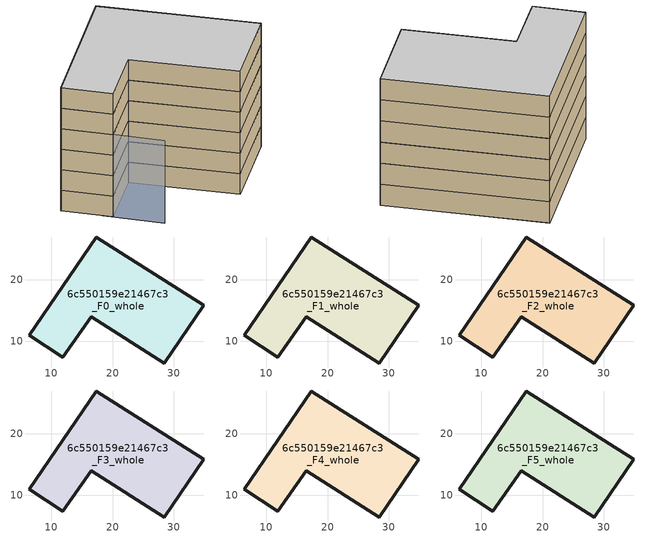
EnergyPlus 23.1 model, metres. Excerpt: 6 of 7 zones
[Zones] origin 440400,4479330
6c550159e21467c3_F0_whole
 floor ground (EU_floor_Construction): 28.43,6.43 34.88,15.86 17.34,27 6.41,10.99 11.89,7.33 16.54,14 z0
 wall outside (EU_wall_Construction): 11.89,7.33 6.41,10.99 17.34,27 34.88,15.86 28.43,6.43 16.54,14 11.89,7.33 z0:3
6c550159e21467c3_F1_whole
 floor to 6c550159e21467c3_F0_whole (EU_floor_Construction): 28.43,6.43 34.88,15.86 17.34,27 6.41,10.99 11.89,7.33 16.54,14 z3
 wall outside (EU_wall_Construction): 11.89,7.33 6.41,10.99 17.34,27 34.88,15.86 28.43,6.43 16.54,14 11.89,7.33 z3:6
6c550159e21467c3_F2_whole
 floor to 6c550159e21467c3_F1_whole (EU_floor_Construction): 28.43,6.43 34.88,15.86 17.34,27 6.41,10.99 11.89,7.33 16.54,14 z6
 wall outside (EU_wall_Construction): 11.89,7.33 6.41,10.99 17.34,27 34.88,15.86 28.43,6.43 16.54,14 11.89,7.33 z6:9
6c550159e21467c3_F3_whole
 floor to 6c550159e21467c3_F2_whole (EU_floor_Construction): 28.43,6.43 34.88,15.86 17.34,27 6.41,10.99 11.89,7.33 16.54,14 z9
 wall outside (EU_wall_Construction): 11.89,7.33 6.41,10.99 17.34,27 34.88,15.86 28.43,6.43 16.54,14 11.89,7.33 z9:12
6c550159e21467c3_F4_whole
 floor to 6c550159e21467c3_F3_whole (EU_floor_Construction): 28.43,6.43 34.88,15.86 17.34,27 6.41,10.99 11.89,7.33 16.54,14 z12
 wall outside (EU_wall_Construction): 11.89,7.33 6.41,10.99 17.34,27 34.88,15.86 28.43,6.43 16.54,14 11.89,7.33 z12:15
6c550159e21467c3_F5_whole
 floor to 6c550159e21467c3_F4_whole (EU_floor_Construction): 28.43,6.43 34.88,15.86 17.34,27 6.41,10.99 11.89,7.33 16.54,14 z15
 wall outside (EU_wall_Construction): 11.89,7.33 6.41,10.99 17.34,27 34.88,15.86 28.43,6.43 16.54,14 11.89,7.33 z15:18
 ceiling to 6c550159e21467c3_F6_whole (EU_floor_Construction): 34.88,15.86 28.43,6.43 16.54,14 11.89,7.33 6.41,10.99 17.34,27 z18
shading: 10.79,8.08 17.31,3.68 z0:12
[Building]
EU S2 Campaign: North Axis=0; Terrain=City; Solar Distribution=FullExterior
[Site:Location]
Madrid: Latitude=40.5; Longitude=-3.5; Time Zone=1; Elevation=609
[SizingPeriod:WeatherFileDays]
AnnualSizingPeriod: Begin Month=1; Begin Day of Month=1; End Month=12; End Day of Month=31; Day of Week for Start Day=Monday; Use Weather File Daylight Saving Period=No; Use Weather File Rain and Snow Indicators=No
[MATERIAL]
EU_InternalMass_Material: Roughness=MediumRough; Thickness=0.1; Conductivity=1; Density=1800; Specific Heat=900; Thermal Absorptance=0.9; Solar Absorptance=0.7; Visible Absorptance=0.7
[MATERIAL:NOMASS] Roughness=MediumRough; Thermal Absorptance=0.9; Solar Absorptance=0.7; Visible Absorptance=0.7
Name | Thermal Resistance
EU_wall_NoMass | 1.60022
EU_floor_NoMass | 0.470652
[CONSTRUCTION]
EU_wall_Construction: EU_wall_NoMass
EU_floor_Construction: EU_floor_NoMass
EU_InternalMass_Construction: EU_InternalMass_Material
[ZONE] Type=1; Multiplier=1; Ceiling Height=autocalculate; Floor Area=autocalculate; Part of Total Floor Area=Yes
Name | Volume
6c550159e21467c3_F0_whole | 870.961
6c550159e21467c3_F1_whole; 6c550159e21467c3_F2_whole; 6c550159e21467c3_F3_whole; 6c550159e21467c3_F4_whole; 6c550159e21467c3_F5_whole | 870.96
[INTERNALMASS] Construction=EU_InternalMass_Construction; Surface Area=290.32
Name | Zone or ZoneList
6c550159e21467c3_F0_whole_EU_InternalMass | 6c550159e21467c3_F0_whole
6c550159e21467c3_F1_whole_EU_InternalMass | 6c550159e21467c3_F1_whole
6c550159e21467c3_F2_whole_EU_InternalMass | 6c550159e21467c3_F2_whole
6c550159e21467c3_F3_whole_EU_InternalMass | 6c550159e21467c3_F3_whole
6c550159e21467c3_F4_whole_EU_InternalMass | 6c550159e21467c3_F4_whole
6c550159e21467c3_F5_whole_EU_InternalMass | 6c550159e21467c3_F5_whole
[OTHEREQUIPMENT] Fuel Type=Electricity; Design Level Calculation Method=Watts/Area; Power per Zone Floor Area=1; Fraction Latent=0; Fraction Radiant=0; Fraction Lost=0; Carbon Dioxide Generation Rate=0; EndUse Subcategory=EU_Step8_InternalGains
Name | Zone or ZoneList or Space or SpaceList | Schedule
EU_Step8_InternalGain_6c550159e21467c3_F0_whole_f000 | 6c550159e21467c3_F0_whole | EU_Step8_GainSchedule_6c550159e21467c3_F0_whole_f000
EU_Step8_InternalGain_6c550159e21467c3_F1_whole_f000 | 6c550159e21467c3_F1_whole | EU_Step8_GainSchedule_6c550159e21467c3_F1_whole_f000
EU_Step8_InternalGain_6c550159e21467c3_F2_whole_f000 | 6c550159e21467c3_F2_whole | EU_Step8_GainSchedule_6c550159e21467c3_F2_whole_f000
EU_Step8_InternalGain_6c550159e21467c3_F3_whole_f000 | 6c550159e21467c3_F3_whole | EU_Step8_GainSchedule_6c550159e21467c3_F3_whole_f000
EU_Step8_InternalGain_6c550159e21467c3_F4_whole_f000 | 6c550159e21467c3_F4_whole | EU_Step8_GainSchedule_6c550159e21467c3_F4_whole_f000
EU_Step8_InternalGain_6c550159e21467c3_F5_whole_f000 | 6c550159e21467c3_F5_whole | EU_Step8_GainSchedule_6c550159e21467c3_F5_whole_f000
[ZONEVENTILATION:DESIGNFLOWRATE] Schedule=EU_AlwaysOn; Design Flow Rate Calculation Method=AirChanges/Hour; Air Changes per Hour=0.480704; Ventilation Type=Natural; Fan Pressure Rise=0; Fan Total Efficiency=1; Constant Term Coefficient=1; Temperature Term Coefficient=0; Velocity Term Coefficient=0; Velocity Squared Term Coefficient=0; Minimum Indoor Temperature=-100; Maximum Indoor Temperature=100; Delta Temperature=-100; Minimum Outdoor Temperature=-100; Maximum Outdoor Temperature=100; Maximum Wind Speed=40
Name | Zone or ZoneList or Space or SpaceList
EU_ConstantAir_6c550159e21467c3_F0_whole | 6c550159e21467c3_F0_whole
EU_ConstantAir_6c550159e21467c3_F1_whole | 6c550159e21467c3_F1_whole
EU_ConstantAir_6c550159e21467c3_F2_whole | 6c550159e21467c3_F2_whole
EU_ConstantAir_6c550159e21467c3_F3_whole | 6c550159e21467c3_F3_whole
EU_ConstantAir_6c550159e21467c3_F4_whole | 6c550159e21467c3_F4_whole
EU_ConstantAir_6c550159e21467c3_F5_whole | 6c550159e21467c3_F5_whole
[HVACTEMPLATE:THERMOSTAT] Constant Heating Setpoint=20; Constant Cooling Setpoint=50
EU_HeatOnly_6c550159e21467c3_F0_whole; EU_HeatOnly_6c550159e21467c3_F1_whole; EU_HeatOnly_6c550159e21467c3_F2_whole; EU_HeatOnly_6c550159e21467c3_F3_whole; EU_HeatOnly_6c550159e21467c3_F4_whole; EU_HeatOnly_6c550159e21467c3_F5_whole; EU_HeatOnly_6c550159e21467c3_F6_whole
[HVACTEMPLATE:ZONE:IDEALLOADSAIRSYSTEM] System Availability Schedule=EU_AlwaysOn; Maximum Heating Supply Air Temperature=50; Minimum Cooling Supply Air Temperature=13; Maximum Heating Supply Air Humidity Ratio=0.0156; Minimum Cooling Supply Air Humidity Ratio=0.0077; Heating Limit=NoLimit; Cooling Limit=NoLimit; Heating Availability Schedule=EU_AlwaysOn; Cooling Availability Schedule=EU_CoolingOff; Dehumidification Control Type=ConstantSensibleHeatRatio; Cooling Sensible Heat Ratio=0.7; Dehumidification Setpoint=60; Humidification Control Type=None; Humidification Setpoint=30; Outdoor Air Method=None; Outdoor Air Flow Rate per Person=0.00944; Outdoor Air Flow Rate per Zone Floor Area=0; Outdoor Air Flow Rate per Zone=0; Demand Controlled Ventilation Type=None; Outdoor Air Economizer Type=NoEconomizer; Heat Recovery Type=None; Sensible Heat Recovery Effectiveness=0.7; Latent Heat Recovery Effectiveness=0.65
Name | Template Thermostat
6c550159e21467c3_F0_whole | EU_HeatOnly_6c550159e21467c3_F0_whole
6c550159e21467c3_F1_whole | EU_HeatOnly_6c550159e21467c3_F1_whole
6c550159e21467c3_F2_whole | EU_HeatOnly_6c550159e21467c3_F2_whole
6c550159e21467c3_F3_whole | EU_HeatOnly_6c550159e21467c3_F3_whole
6c550159e21467c3_F4_whole | EU_HeatOnly_6c550159e21467c3_F4_whole
6c550159e21467c3_F5_whole | EU_HeatOnly_6c550159e21467c3_F5_whole
[SIZING:ZONE] Zone Cooling Design Supply Air Temperature Input Method=SupplyAirTemperature; Zone Cooling Design Supply Air Temperature=13; Zone Heating Design Supply Air Temperature Input Method=SupplyAirTemperature; Zone Heating Design Supply Air Temperature=50; Zone Cooling Design Supply Air Humidity Ratio=0.008; Zone Heating Design Supply Air Humidity Ratio=0.008; Cooling Design Air Flow Method=DesignDay; Cooling Design Air Flow Rate=0; Cooling Minimum Air Flow per Zone Floor Area=0.000762; Cooling Minimum Air Flow=0; Cooling Minimum Air Flow Fraction=0.2; Heating Design Air Flow Method=DesignDay; Heating Design Air Flow Rate=0; Heating Maximum Air Flow per Zone Floor Area=0.002032; Heating Maximum Air Flow=0.141576; Heating Maximum Air Flow Fraction=0.3; Account for Dedicated Outdoor Air System=No; Dedicated Outdoor Air System Control Strategy=NeutralSupplyAir; Dedicated Outdoor Air Low Setpoint Temperature for Design=autosize; Dedicated Outdoor Air High Setpoint Temperature for Design=autosize; Zone Load Sizing Method=Sensible Load Only No Latent Load; Zone Latent Cooling Design Supply Air Humidity Ratio Input Method=HumidityRatioDifference; Zone Cooling Design Supply Air Humidity Ratio Difference=0.005; Zone Latent Heating Design Supply Air Humidity Ratio Input Method=HumidityRatioDifference; Zone Humidification Design Supply Air Humidity Ratio Difference=0.005
6c550159e21467c3_F0_whole; 6c550159e21467c3_F1_whole; 6c550159e21467c3_F2_whole; 6c550159e21467c3_F3_whole; 6c550159e21467c3_F4_whole; 6c550159e21467c3_F5_whole
[SCHEDULE:CONSTANT]
Name | Hourly Value
EU_AlwaysOn | 1
EU_CoolingOff | 0
[SCHEDULE:FILE] Column Number=1; Rows to Skip at Top=0; Number of Hours of Data=8760; Column Separator=Comma; Interpolate to Timestep=No; Minutes per Item=60; Adjust Schedule for Daylight Savings=Yes
Name | File
EU_Step8_GainSchedule_6c550159e21467c3_F0_whole_f000 | ../../schedules/6c550159e21467c3/6c550159e21467c3_F0_whole_f000_gain.csv
EU_Step8_GainSchedule_6c550159e21467c3_F1_whole_f000 | ../../schedules/6c550159e21467c3/6c550159e21467c3_F1_whole_f000_gain.csv
EU_Step8_GainSchedule_6c550159e21467c3_F2_whole_f000 | ../../schedules/6c550159e21467c3/6c550159e21467c3_F2_whole_f000_gain.csv
EU_Step8_GainSchedule_6c550159e21467c3_F3_whole_f000 | ../../schedules/6c550159e21467c3/6c550159e21467c3_F3_whole_f000_gain.csv
EU_Step8_GainSchedule_6c550159e21467c3_F4_whole_f000 | ../../schedules/6c550159e21467c3/6c550159e21467c3_F4_whole_f000_gain.csv
EU_Step8_GainSchedule_6c550159e21467c3_F5_whole_f000 | ../../schedules/6c550159e21467c3/6c550159e21467c3_F5_whole_f000_gain.csv
